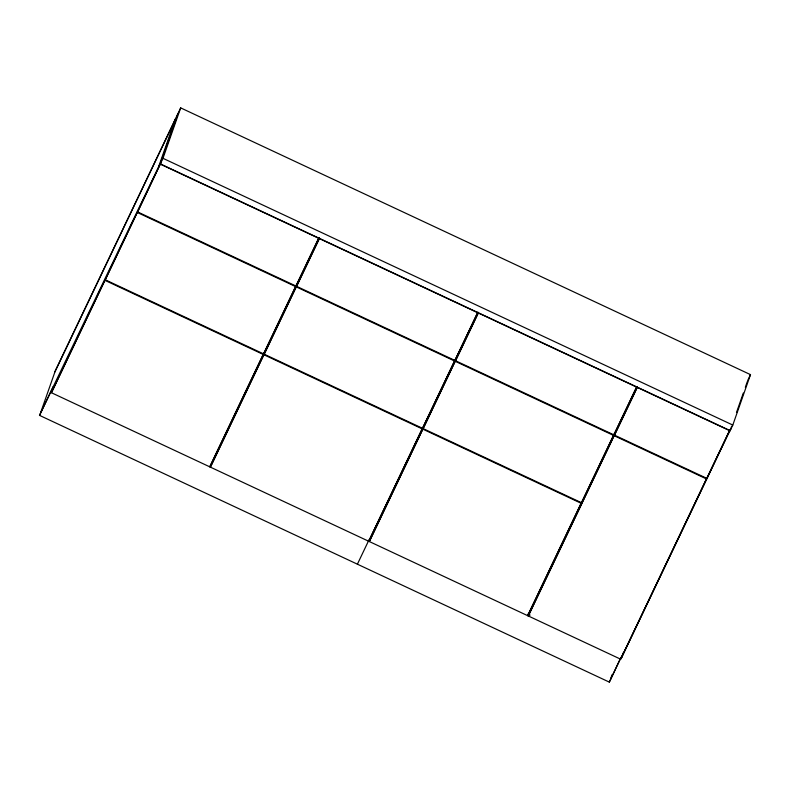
<?xml version="1.0" encoding="UTF-8"?>
<svg xmlns="http://www.w3.org/2000/svg" width="790" height="790" viewBox="0 0 790 790"><rect width="100%" height="100%" fill="white"/><g stroke="black" fill="none" stroke-linecap="round" stroke-linejoin="round"><path stroke-width="1.19" d="M620.98 657.675L609.317 682.116L39.5 415.362L161.022 161.812M40.705 412.459L55.458 370.401L180.683 107.884L750.5 374.638L732.804 425.06L730.049 430.836L160.222 164.093L177.928 113.661M296.26 285.18L209.785 466.851L51.439 392.729L105.534 278.919M51.439 392.729L137.904 211.049M318.874 237.75L263.643 353.93L105.297 279.798L162.977 158.316L180.683 107.884M158.543 167.006L175.449 118.856M160.538 163.994L318.884 238.126L296.013 286.059L137.667 211.937L161.051 162.533M209.785 466.851L263.88 353.041M455.208 359.588L368.733 541.269L210.387 467.137L264.482 353.328M210.387 467.137L296.852 285.457M477.832 312.159L422.591 428.338L264.245 354.216L319.476 238.027M368.733 541.269L422.838 427.459M614.156 433.996L527.681 615.677L369.335 541.545L423.43 427.736M369.335 541.545L455.81 359.865M636.78 386.567L581.549 502.756L423.193 428.624L478.424 312.435M527.681 615.677L581.786 501.867M729.753 430.086L620.654 659.196L528.283 615.953L614.758 434.273M528.283 615.953L637.382 386.843M609.317 682.116L620.989 657.26M610.522 679.212L612.151 674.571M620.654 659.196L707.129 477.516M623.251 652.787L621.473 657.873L730.849 428.565M728.36 433.759L729.17 431.468M730.049 430.836L731.659 426.254M736.477 412.508L743.321 393.015M745.335 387.288L747.34 381.56M54.945 371.873L174.926 120.327M39.5 415.362L53.276 386.488M357.396 564.188L369.058 539.748M369.552 539.935L477.93 312.712M637.382 387.219L614.521 435.162L706.892 478.404L729.753 430.461L638.498 387.742M747.745 380.415L750.5 374.638M162.977 158.316L732.804 425.06M137.391 212.51L295.746 286.642M296.339 286.918L454.694 361.05M455.287 361.326L613.642 435.458M614.245 435.744L706.615 478.987M105.021 280.381L263.366 354.512M263.969 354.789L422.324 428.921M422.917 429.197L581.272 503.329M527.957 614.097L530.12 615.104M319.486 238.402L296.615 286.345L454.971 360.477L477.832 312.534L319.486 238.402M478.434 312.81L455.563 360.754L613.919 434.885L636.789 386.942L478.434 312.81"/></g></svg>
